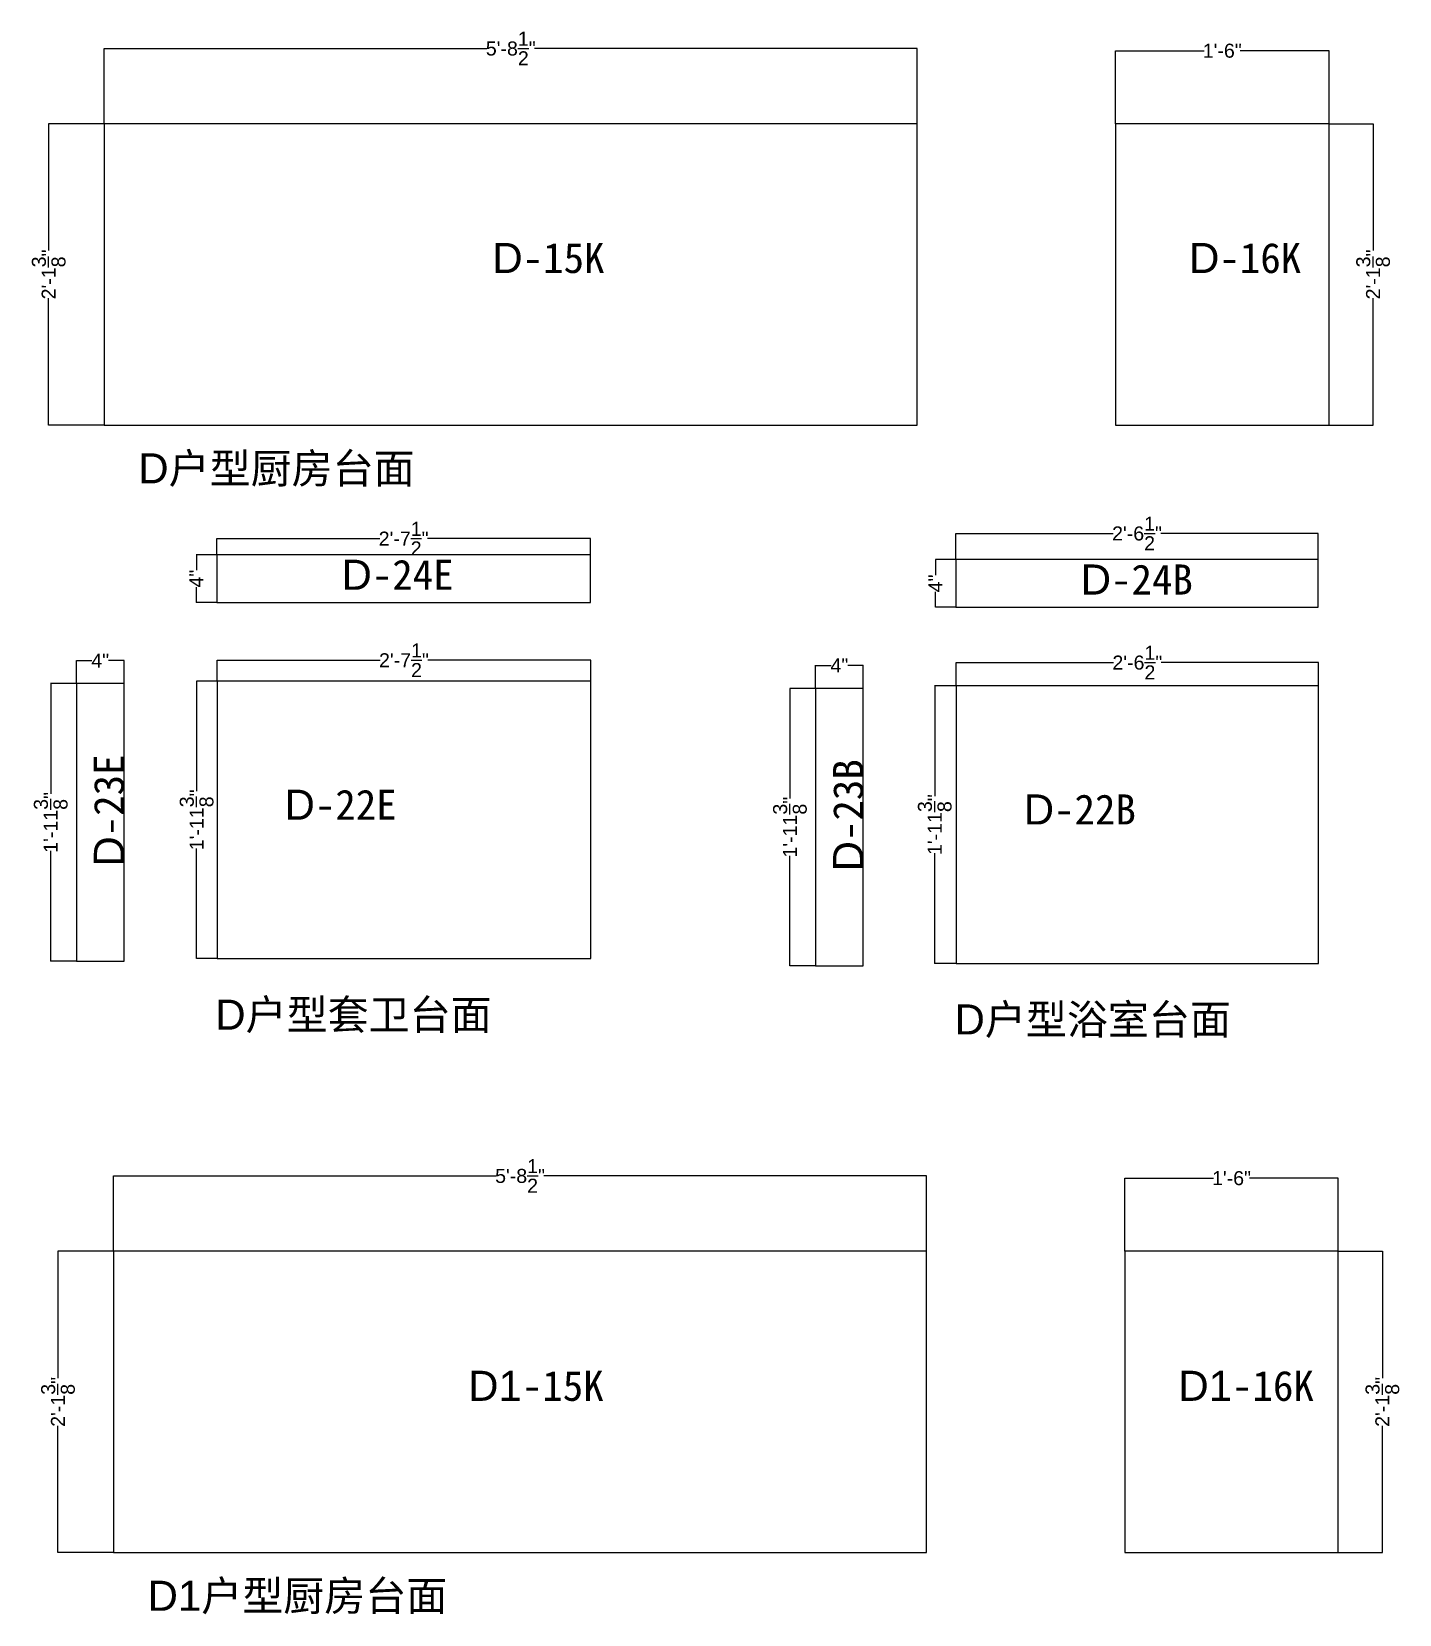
# Model space of a CAD drawing. Header units: inches. Extents: x -997106 to 39633, y -30199 to 1961.
# Drawn here: x 25590 to 28518, y -22115 to -18728 of the extents above; entities that cross this region are included whole.
import ezdxf

# ---------------------------------------------------------------- set-up
doc = ezdxf.new("R2010")
doc.units = ezdxf.units.IN
doc.header["$MEASUREMENT"] = 0
doc.layers.get('Defpoints').update_dxf_attribs({"color": 3})
doc.layers.add('编号', color=10, linetype='Continuous', plot=False)
doc.styles.get("Standard").update_dxf_attribs({"font": 'arial.ttf'})
doc.dimstyles.get("Standard").update_dxf_attribs({"dimtxt": 30, "dimasz": 1, "dimexe": 0.18, "dimexo": 0.0625, "dimgap": 0.09, "dimtad": 0, "dimtoh": 1, "dimdec": 4, "dimlfac": 0.03937, "dimzin": 0, "dimdsep": 46, "dimlunit": 4, "dimtxsty": 'Standard', "dimblk": 'ARCHTICK', "dimcen": 1, "dimadec": 0, "dimazin": 0, "dimtfac": 1, "dimtdec": 4, "dimtix": 1, "dimtofl": 0, "dimtmove": 2, "dimatfit": 3, "dimldrblk": 'ARCHTICK', "dimfxl": 1, "dimtolj": 1, "dimtzin": 0, "dimarcsym": 0})

# ---------------------------------------------------------------- blocks, each defined once
blk = doc.blocks.new('_ArchTick')
at = {"color": 0, "linetype": 'ByBlock', "const_width": 0.15}
blk.add_lwpolyline([(-0.5, -0.5), (0.5, 0.5)], dxfattribs=at)
blk = doc.blocks.new('*D376')
at = {"color": 0, "lineweight": -2, "transparency": 16777216}
for p, q in [((25745.9, -18924.7), (25745.9, -18763.5)), ((25745.9, -18763.7), (26565, -18763.7)), ((27485.9, -18763.7), (26666.9, -18763.7)), ((27485.9, -18924.7), (27485.9, -18763.5))]:
    blk.add_line(p, q, dxfattribs=at)
at = {"layer": 'Defpoints', "color": 0, "transparency": 16777216}
for p in [(27485.9, -18763.7), (25745.9, -18924.7), (27485.9, -18924.7)]:
    blk.add_point(p, dxfattribs=at)
at = {"color": 0, "lineweight": -2, "transparency": 16777216, "rotation": 180}
blk.add_blockref('_ArchTick', (25745.9, -18763.7), dxfattribs=at)
at = {"color": 0, "lineweight": -2, "transparency": 16777216}
blk.add_blockref('_ArchTick', (27485.9, -18763.7), dxfattribs=at)
at = {"color": 0, "transparency": 16777216, "insert": (26615.9, -18763.7), "char_height": 30, "attachment_point": 5}
blk.add_mtext('\\A1;5\'-8{\\H1x;\\S1/2;}"', dxfattribs=at)
blk = doc.blocks.new('*D377')
at = {"color": 0, "lineweight": -2, "transparency": 16777216}
for p, q in [((25745.9, -18924.7), (25626.8, -18924.7)), ((25626.9, -18924.7), (25626.9, -19196.1)), ((25626.9, -19569.7), (25626.9, -19298.3)), ((25745.9, -19569.7), (25626.8, -19569.7))]:
    blk.add_line(p, q, dxfattribs=at)
at = {"layer": 'Defpoints', "color": 0, "transparency": 16777216}
for p in [(25745.9, -18924.7), (25626.9, -19569.7), (25745.9, -19569.7)]:
    blk.add_point(p, dxfattribs=at)
at = {"color": 0, "lineweight": -2, "transparency": 16777216}
for p, rotation in [((25626.9, -18924.7), 90), ((25626.9, -19569.7), 270)]:
    blk.add_blockref('_ArchTick', p, dxfattribs=dict(at, rotation=rotation))
at = {"color": 0, "transparency": 16777216, "insert": (25626.9, -19247.2), "char_height": 30, "attachment_point": 5, "rotation": 90}
blk.add_mtext('\\A1;2\'-1{\\H1x;\\S3/8;}"', dxfattribs=at)
blk = doc.blocks.new('*D378')
at = {"color": 0, "lineweight": -2, "transparency": 16777216}
for p, q in [((27910.1, -18924.7), (27910.1, -18768.4)), ((27910.1, -18768.6), (28100, -18768.6)), ((28367.1, -18768.6), (28177.1, -18768.6)), ((28367.1, -18924.7), (28367.1, -18768.4))]:
    blk.add_line(p, q, dxfattribs=at)
at = {"layer": 'Defpoints', "color": 0, "transparency": 16777216}
for p in [(28367.1, -18768.6), (27910.1, -18924.7), (28367.1, -18924.7)]:
    blk.add_point(p, dxfattribs=at)
at = {"color": 0, "lineweight": -2, "transparency": 16777216, "rotation": 180}
blk.add_blockref('_ArchTick', (27910.1, -18768.6), dxfattribs=at)
at = {"color": 0, "lineweight": -2, "transparency": 16777216}
blk.add_blockref('_ArchTick', (28367.1, -18768.6), dxfattribs=at)
at = {"color": 0, "transparency": 16777216, "insert": (28138.6, -18768.6), "char_height": 30, "attachment_point": 5}
blk.add_mtext('\\A1;1\'-6"', dxfattribs=at)
blk = doc.blocks.new('*D379')
at = {"color": 0, "lineweight": -2, "transparency": 16777216}
for p, q in [((28367.1, -18924.7), (28461.5, -18924.7)), ((28461.3, -18924.7), (28461.3, -19196.1)), ((28461.3, -19569.7), (28461.3, -19298.3)), ((28367.1, -19569.7), (28461.5, -19569.7))]:
    blk.add_line(p, q, dxfattribs=at)
at = {"layer": 'Defpoints', "color": 0, "transparency": 16777216}
for p in [(28367.1, -18924.7), (28367.1, -19569.7), (28461.3, -19569.7)]:
    blk.add_point(p, dxfattribs=at)
at = {"color": 0, "lineweight": -2, "transparency": 16777216}
for p, rotation in [((28461.3, -18924.7), 90), ((28461.3, -19569.7), 270)]:
    blk.add_blockref('_ArchTick', p, dxfattribs=dict(at, rotation=rotation))
at = {"color": 0, "transparency": 16777216, "insert": (28461.3, -19247.2), "char_height": 30, "attachment_point": 5, "rotation": 90}
blk.add_mtext('\\A1;2\'-1{\\H1x;\\S3/8;}"', dxfattribs=at)
blk = doc.blocks.new('*D416')
at = {"color": 0, "lineweight": -2, "transparency": 16777216}
for p, q in [((25765.8, -21337.3), (25765.8, -21176.1)), ((25765.8, -21176.3), (26584.9, -21176.3)), ((27505.8, -21176.3), (26686.7, -21176.3)), ((27505.8, -21337.3), (27505.8, -21176.1))]:
    blk.add_line(p, q, dxfattribs=at)
at = {"layer": 'Defpoints', "color": 0, "transparency": 16777216}
for p in [(27505.8, -21176.3), (25765.8, -21337.4), (27505.8, -21337.4)]:
    blk.add_point(p, dxfattribs=at)
at = {"color": 0, "lineweight": -2, "transparency": 16777216, "rotation": 180}
blk.add_blockref('_ArchTick', (25765.8, -21176.3), dxfattribs=at)
at = {"color": 0, "lineweight": -2, "transparency": 16777216}
blk.add_blockref('_ArchTick', (27505.8, -21176.3), dxfattribs=at)
at = {"color": 0, "transparency": 16777216, "insert": (26635.8, -21176.3), "char_height": 30, "attachment_point": 5}
blk.add_mtext('\\A1;5\'-8{\\H1x;\\S1/2;}"', dxfattribs=at)
blk = doc.blocks.new('*D417')
at = {"color": 0, "lineweight": -2, "transparency": 16777216}
for p, q in [((25765.8, -21337.4), (25646.6, -21337.4)), ((25646.8, -21337.4), (25646.8, -21608.8)), ((25646.8, -21982.4), (25646.8, -21711)), ((25765.8, -21982.4), (25646.6, -21982.4))]:
    blk.add_line(p, q, dxfattribs=at)
at = {"layer": 'Defpoints', "color": 0, "transparency": 16777216}
for p in [(25765.8, -21337.4), (25646.8, -21982.4), (25765.8, -21982.4)]:
    blk.add_point(p, dxfattribs=at)
at = {"color": 0, "lineweight": -2, "transparency": 16777216}
for p, rotation in [((25646.8, -21337.4), 90), ((25646.8, -21982.4), 270)]:
    blk.add_blockref('_ArchTick', p, dxfattribs=dict(at, rotation=rotation))
at = {"color": 0, "transparency": 16777216, "insert": (25646.8, -21659.9), "char_height": 30, "attachment_point": 5, "rotation": 90}
blk.add_mtext('\\A1;2\'-1{\\H1x;\\S3/8;}"', dxfattribs=at)
blk = doc.blocks.new('*D418')
at = {"color": 0, "lineweight": -2, "transparency": 16777216}
for p, q in [((27929.9, -21337.3), (27929.9, -21181.1)), ((27929.9, -21181.3), (28119.9, -21181.3)), ((28386.9, -21181.3), (28197, -21181.3)), ((28386.9, -21337.3), (28386.9, -21181.1))]:
    blk.add_line(p, q, dxfattribs=at)
at = {"layer": 'Defpoints', "color": 0, "transparency": 16777216}
for p in [(28386.9, -21181.3), (27929.9, -21337.4), (28386.9, -21337.4)]:
    blk.add_point(p, dxfattribs=at)
at = {"color": 0, "lineweight": -2, "transparency": 16777216, "rotation": 180}
blk.add_blockref('_ArchTick', (27929.9, -21181.3), dxfattribs=at)
at = {"color": 0, "lineweight": -2, "transparency": 16777216}
blk.add_blockref('_ArchTick', (28386.9, -21181.3), dxfattribs=at)
at = {"color": 0, "transparency": 16777216, "insert": (28158.4, -21181.3), "char_height": 30, "attachment_point": 5}
blk.add_mtext('\\A1;1\'-6"', dxfattribs=at)
blk = doc.blocks.new('*D419')
at = {"color": 0, "lineweight": -2, "transparency": 16777216}
for p, q in [((28387, -21337.4), (28481.4, -21337.4)), ((28481.2, -21337.4), (28481.2, -21608.8)), ((28481.2, -21982.4), (28481.2, -21711)), ((28387, -21982.4), (28481.4, -21982.4))]:
    blk.add_line(p, q, dxfattribs=at)
at = {"layer": 'Defpoints', "color": 0, "transparency": 16777216}
for p in [(28386.9, -21337.4), (28386.9, -21982.4), (28481.2, -21982.4)]:
    blk.add_point(p, dxfattribs=at)
at = {"color": 0, "lineweight": -2, "transparency": 16777216}
for p, rotation in [((28481.2, -21337.4), 90), ((28481.2, -21982.4), 270)]:
    blk.add_blockref('_ArchTick', p, dxfattribs=dict(at, rotation=rotation))
at = {"color": 0, "transparency": 16777216, "insert": (28481.2, -21659.9), "char_height": 30, "attachment_point": 5, "rotation": 90}
blk.add_mtext('\\A1;2\'-1{\\H1x;\\S3/8;}"', dxfattribs=at)
blk = doc.blocks.new('*D706')
at = {"color": 0, "lineweight": -2, "transparency": 16777216}
for p, q in [((25686.1, -20122.8), (25631, -20122.8)), ((25631.2, -20122.8), (25631.2, -20358.7)), ((25631.2, -20716.8), (25631.2, -20480.9)), ((25686.1, -20716.8), (25631, -20716.8))]:
    blk.add_line(p, q, dxfattribs=at)
at = {"layer": 'Defpoints', "color": 0, "transparency": 16777216}
for p in [(25686.2, -20122.8), (25631.2, -20716.8), (25686.2, -20716.8)]:
    blk.add_point(p, dxfattribs=at)
at = {"color": 0, "lineweight": -2, "transparency": 16777216}
for p, rotation in [((25631.2, -20122.8), 90), ((25631.2, -20716.8), 270)]:
    blk.add_blockref('_ArchTick', p, dxfattribs=dict(at, rotation=rotation))
at = {"color": 0, "transparency": 16777216, "insert": (25631.2, -20419.8), "char_height": 30, "attachment_point": 5, "rotation": 90}
blk.add_mtext('\\A1;1\'-11{\\H1x;\\S3/8;}"', dxfattribs=at)
blk = doc.blocks.new('*D707')
at = {"color": 0, "lineweight": -2, "transparency": 16777216}
for p, q in [((25686.2, -20122.7), (25686.2, -20073.5)), ((25686.2, -20073.7), (25719.2, -20073.7)), ((25788.2, -20073.7), (25755.1, -20073.7)), ((25788.2, -20122.7), (25788.2, -20073.5))]:
    blk.add_line(p, q, dxfattribs=at)
at = {"layer": 'Defpoints', "color": 0, "transparency": 16777216}
for p in [(25788.2, -20073.7), (25686.2, -20122.8), (25788.2, -20122.8)]:
    blk.add_point(p, dxfattribs=at)
at = {"color": 0, "lineweight": -2, "transparency": 16777216, "rotation": 180}
blk.add_blockref('_ArchTick', (25686.2, -20073.7), dxfattribs=at)
at = {"color": 0, "lineweight": -2, "transparency": 16777216}
blk.add_blockref('_ArchTick', (25788.2, -20073.7), dxfattribs=at)
at = {"color": 0, "transparency": 16777216, "insert": (25737.2, -20073.7), "char_height": 30, "attachment_point": 5}
blk.add_mtext('\\A1;4"', dxfattribs=at)
blk = doc.blocks.new('*D708')
at = {"color": 0, "lineweight": -2, "transparency": 16777216}
for p, q in [((25987.3, -20117.3), (25987.3, -20072.6)), ((25987.3, -20072.8), (26336.2, -20072.8)), ((26787.3, -20072.8), (26438.5, -20072.8)), ((26787.3, -20117.3), (26787.3, -20072.6))]:
    blk.add_line(p, q, dxfattribs=at)
at = {"layer": 'Defpoints', "color": 0, "transparency": 16777216}
for p in [(26787.3, -20072.8), (25987.3, -20117.3), (26787.3, -20117.3)]:
    blk.add_point(p, dxfattribs=at)
at = {"color": 0, "lineweight": -2, "transparency": 16777216, "rotation": 180}
blk.add_blockref('_ArchTick', (25987.3, -20072.8), dxfattribs=at)
at = {"color": 0, "lineweight": -2, "transparency": 16777216}
blk.add_blockref('_ArchTick', (26787.3, -20072.8), dxfattribs=at)
at = {"color": 0, "transparency": 16777216, "insert": (26387.3, -20072.8), "char_height": 30, "attachment_point": 5}
blk.add_mtext('\\A1;2\'-7{\\H1x;\\S1/2;}"', dxfattribs=at)
blk = doc.blocks.new('*D709')
at = {"color": 0, "lineweight": -2, "transparency": 16777216}
for p, q in [((25987.3, -20117.3), (25943.3, -20117.3)), ((25943.5, -20117.3), (25943.5, -20353.3)), ((25943.5, -20711.3), (25943.5, -20475.4)), ((25987.3, -20711.3), (25943.3, -20711.3))]:
    blk.add_line(p, q, dxfattribs=at)
at = {"layer": 'Defpoints', "color": 0, "transparency": 16777216}
for p in [(25987.3, -20117.3), (25943.5, -20711.3), (25987.3, -20711.3)]:
    blk.add_point(p, dxfattribs=at)
at = {"color": 0, "lineweight": -2, "transparency": 16777216}
for p, rotation in [((25943.5, -20117.3), 90), ((25943.5, -20711.3), 270)]:
    blk.add_blockref('_ArchTick', p, dxfattribs=dict(at, rotation=rotation))
at = {"color": 0, "transparency": 16777216, "insert": (25943.5, -20414.3), "char_height": 30, "attachment_point": 5, "rotation": 90}
blk.add_mtext('\\A1;1\'-11{\\H1x;\\S3/8;}"', dxfattribs=at)
blk = doc.blocks.new('*D710')
at = {"color": 0, "lineweight": -2, "transparency": 16777216}
for p, q in [((25986.5, -19847.2), (25942.9, -19847.2)), ((25943, -19847.2), (25943, -19880.3)), ((25943, -19949.2), (25943, -19916.2)), ((25986.5, -19949.2), (25942.9, -19949.2))]:
    blk.add_line(p, q, dxfattribs=at)
at = {"layer": 'Defpoints', "color": 0, "transparency": 16777216}
for p in [(25986.6, -19847.2), (25943, -19949.2), (25986.6, -19949.2)]:
    blk.add_point(p, dxfattribs=at)
at = {"color": 0, "lineweight": -2, "transparency": 16777216}
for p, rotation in [((25943, -19847.2), 90), ((25943, -19949.2), 270)]:
    blk.add_blockref('_ArchTick', p, dxfattribs=dict(at, rotation=rotation))
at = {"color": 0, "transparency": 16777216, "insert": (25943, -19898.2), "char_height": 30, "attachment_point": 5, "rotation": 90}
blk.add_mtext('\\A1;4"', dxfattribs=at)
blk = doc.blocks.new('*D711')
at = {"color": 0, "lineweight": -2, "transparency": 16777216}
for p, q in [((25986.6, -19847.2), (25986.6, -19812.4)), ((25986.6, -19812.6), (26335.4, -19812.6)), ((26786.6, -19812.6), (26437.7, -19812.6)), ((26786.6, -19847.2), (26786.6, -19812.4))]:
    blk.add_line(p, q, dxfattribs=at)
at = {"layer": 'Defpoints', "color": 0, "transparency": 16777216}
for p in [(26786.6, -19812.6), (25986.6, -19847.2), (26786.6, -19847.2)]:
    blk.add_point(p, dxfattribs=at)
at = {"color": 0, "lineweight": -2, "transparency": 16777216, "rotation": 180}
blk.add_blockref('_ArchTick', (25986.6, -19812.6), dxfattribs=at)
at = {"color": 0, "lineweight": -2, "transparency": 16777216}
blk.add_blockref('_ArchTick', (26786.6, -19812.6), dxfattribs=at)
at = {"color": 0, "transparency": 16777216, "insert": (26386.6, -19812.6), "char_height": 30, "attachment_point": 5}
blk.add_mtext('\\A1;2\'-7{\\H1x;\\S1/2;}"', dxfattribs=at)
blk = doc.blocks.new('*D1089')
at = {"color": 0, "lineweight": -2, "transparency": 16777216}
for p, q in [((27268.2, -20133), (27213.1, -20133)), ((27213.3, -20133), (27213.3, -20368.9)), ((27213.3, -20727), (27213.3, -20491.1)), ((27268.2, -20727), (27213.1, -20727))]:
    blk.add_line(p, q, dxfattribs=at)
at = {"layer": 'Defpoints', "color": 0, "transparency": 16777216}
for p in [(27268.2, -20133), (27213.3, -20727), (27268.2, -20727)]:
    blk.add_point(p, dxfattribs=at)
at = {"color": 0, "lineweight": -2, "transparency": 16777216}
for p, rotation in [((27213.3, -20133), 90), ((27213.3, -20727), 270)]:
    blk.add_blockref('_ArchTick', p, dxfattribs=dict(at, rotation=rotation))
at = {"color": 0, "transparency": 16777216, "insert": (27213.3, -20430), "char_height": 30, "attachment_point": 5, "rotation": 90}
blk.add_mtext('\\A1;1\'-11{\\H1x;\\S3/8;}"', dxfattribs=at)
blk = doc.blocks.new('*D1090')
at = {"color": 0, "lineweight": -2, "transparency": 16777216}
for p, q in [((27268.2, -20132.9), (27268.2, -20083.7)), ((27268.2, -20083.9), (27301.3, -20083.9)), ((27370.2, -20083.9), (27337.2, -20083.9)), ((27370.2, -20132.9), (27370.2, -20083.7))]:
    blk.add_line(p, q, dxfattribs=at)
at = {"layer": 'Defpoints', "color": 0, "transparency": 16777216}
for p in [(27370.2, -20083.9), (27268.2, -20133), (27370.2, -20133)]:
    blk.add_point(p, dxfattribs=at)
at = {"color": 0, "lineweight": -2, "transparency": 16777216, "rotation": 180}
blk.add_blockref('_ArchTick', (27268.2, -20083.9), dxfattribs=at)
at = {"color": 0, "lineweight": -2, "transparency": 16777216}
blk.add_blockref('_ArchTick', (27370.2, -20083.9), dxfattribs=at)
at = {"color": 0, "transparency": 16777216, "insert": (27319.2, -20083.9), "char_height": 30, "attachment_point": 5}
blk.add_mtext('\\A1;4"', dxfattribs=at)
blk = doc.blocks.new('*D1088')
at = {"color": 0, "lineweight": -2, "transparency": 16777216}
for p, q in [((27568.6, -19857.4), (27524.6, -19857.4)), ((27524.8, -19857.4), (27524.8, -19890.5)), ((27524.8, -19959.4), (27524.8, -19926.4)), ((27568.6, -19959.4), (27524.6, -19959.4))]:
    blk.add_line(p, q, dxfattribs=at)
at = {"layer": 'Defpoints', "color": 0, "transparency": 16777216}
for p in [(27568.7, -19857.4), (27524.8, -19959.4), (27568.7, -19959.4)]:
    blk.add_point(p, dxfattribs=at)
at = {"color": 0, "lineweight": -2, "transparency": 16777216}
for p, rotation in [((27524.8, -19857.4), 90), ((27524.8, -19959.4), 270)]:
    blk.add_blockref('_ArchTick', p, dxfattribs=dict(at, rotation=rotation))
at = {"color": 0, "transparency": 16777216, "insert": (27524.8, -19908.4), "char_height": 30, "attachment_point": 5, "rotation": 90}
blk.add_mtext('\\A1;4"', dxfattribs=at)
blk = doc.blocks.new('*D1091')
at = {"color": 0, "lineweight": -2, "transparency": 16777216}
for p, q in [((27568.7, -19855.7), (27568.7, -19801.3)), ((27568.7, -19801.5), (27905, -19801.5)), ((28343.7, -19801.5), (28007.3, -19801.5)), ((28343.7, -19857.4), (28343.7, -19801.3))]:
    blk.add_line(p, q, dxfattribs=at)
at = {"layer": 'Defpoints', "color": 0, "transparency": 16777216}
for p in [(28343.7, -19801.5), (27568.7, -19855.8), (28343.7, -19857.4)]:
    blk.add_point(p, dxfattribs=at)
at = {"color": 0, "lineweight": -2, "transparency": 16777216, "rotation": 180}
blk.add_blockref('_ArchTick', (27568.7, -19801.5), dxfattribs=at)
at = {"color": 0, "lineweight": -2, "transparency": 16777216}
blk.add_blockref('_ArchTick', (28343.7, -19801.5), dxfattribs=at)
at = {"color": 0, "transparency": 16777216, "insert": (27956.2, -19801.5), "char_height": 30, "attachment_point": 5}
blk.add_mtext('\\A1;2\'-6{\\H1x;\\S1/2;}"', dxfattribs=at)
blk = doc.blocks.new('*D1092')
at = {"color": 0, "lineweight": -2, "transparency": 16777216}
for p, q in [((27569.4, -20127.5), (27569.4, -20077.6)), ((27569.4, -20077.8), (27905.7, -20077.8)), ((28344.4, -20077.8), (28008, -20077.8)), ((28344.4, -20127.5), (28344.4, -20077.6))]:
    blk.add_line(p, q, dxfattribs=at)
at = {"layer": 'Defpoints', "color": 0, "transparency": 16777216}
for p in [(28344.4, -20077.8), (27569.4, -20127.6), (28344.4, -20127.6)]:
    blk.add_point(p, dxfattribs=at)
at = {"color": 0, "lineweight": -2, "transparency": 16777216, "rotation": 180}
blk.add_blockref('_ArchTick', (27569.4, -20077.8), dxfattribs=at)
at = {"color": 0, "lineweight": -2, "transparency": 16777216}
blk.add_blockref('_ArchTick', (28344.4, -20077.8), dxfattribs=at)
at = {"color": 0, "transparency": 16777216, "insert": (27956.9, -20077.8), "char_height": 30, "attachment_point": 5}
blk.add_mtext('\\A1;2\'-6{\\H1x;\\S1/2;}"', dxfattribs=at)
blk = doc.blocks.new('*D1093')
at = {"color": 0, "lineweight": -2, "transparency": 16777216}
for p, q in [((27569.3, -20127.6), (27523, -20127.6)), ((27523.2, -20127.6), (27523.2, -20363.5)), ((27523.2, -20721.6), (27523.2, -20485.7)), ((27569.3, -20721.6), (27523, -20721.6))]:
    blk.add_line(p, q, dxfattribs=at)
at = {"layer": 'Defpoints', "color": 0, "transparency": 16777216}
for p in [(27569.4, -20127.6), (27523.2, -20721.6), (27569.4, -20721.6)]:
    blk.add_point(p, dxfattribs=at)
at = {"color": 0, "lineweight": -2, "transparency": 16777216}
for p, rotation in [((27523.2, -20127.6), 90), ((27523.2, -20721.6), 270)]:
    blk.add_blockref('_ArchTick', p, dxfattribs=dict(at, rotation=rotation))
at = {"color": 0, "transparency": 16777216, "insert": (27523.2, -20424.6), "char_height": 30, "attachment_point": 5, "rotation": 90}
blk.add_mtext('\\A1;1\'-11{\\H1x;\\S3/8;}"', dxfattribs=at)

msp = doc.modelspace()

# ---------------------------------------------------------------- linework, layer by layer
for points in [[(25745.94952, -19569.72719), (27485.94952, -19569.72719), (27485.94952, -18924.72719), (25745.94952, -18924.72719)], [(27910.06367, -19569.72719), (28367.06367, -19569.72719), (28367.06367, -18924.72719), (27910.06367, -18924.72719)], [(25986.58097, -19949.2159), (26786.58097, -19949.2159), (26786.58097, -19847.2159), (25986.58097, -19847.2159)], [(27568.65693, -19959.43803), (28343.65693, -19959.43803), (28343.65693, -19857.43803), (27568.65693, -19857.43803)], [(25987.31426, -20711.34827), (26787.31426, -20711.34827), (26787.31426, -20117.34827), (25987.31426, -20117.34827)], [(25686.1566, -20716.75975), (25788.1566, -20716.75975), (25788.1566, -20122.75975), (25686.1566, -20122.75975)], [(27268.23256, -20726.98189), (27370.23256, -20726.98189), (27370.23256, -20132.98189), (27268.23256, -20132.98189)], [(27569.39022, -20721.5704), (28344.39022, -20721.5704), (28344.39022, -20127.5704), (27569.39022, -20127.5704)], [(25765.81693, -21982.37357), (27505.81693, -21982.37357), (27505.81693, -21337.37357), (25765.81693, -21337.37357)], [(27929.93108, -21982.37357), (28386.93108, -21982.37357), (28386.93108, -21337.37357), (27929.93108, -21337.37357)]]:
    msp.add_lwpolyline(points, close=True)

# ---------------------------------------------------------------- texts
at = {"char_height": 64.3508622, "attachment_point": 1}
for s, insert in [('D{\\fSimSun|b0|i0|c134|p2;户型厨房台面}', (25818.71693, -19629.99592)), ('D{\\fSimSun|b0|i0|c134|p2;户型套卫台面}', (25983.50902, -20799.06513)), ('D{\\fSimSun|b0|i0|c134|p2;户型浴室台面}', (27565.58499, -20809.28726)), ('D1{\\fSimSun|b0|i0|c134|p2;户型厨房台面}', (25838.58433, -22042.64231))]:
    msp.add_mtext(s, dxfattribs=dict(at, insert=insert))
at = {"layer": '编号', "char_height": 64.3508622, "attachment_point": 1}
for s, insert in [('D{\\fSimSun|b0|i0|c134|p2;-15K}', (26576.49615, -19179.81776)), ('D{\\fSimSun|b0|i0|c134|p2;-16K}', (28067.52574, -19179.81776)), ('D{\\fSimSun|b0|i0|c134|p2;-24E}', (26253.59052, -19857.66278)), ('D{\\fSimSun|b0|i0|c134|p2;-24B}', (27835.66648, -19867.88491)), ('D{\\fSimSun|b0|i0|c134|p2;-22E}', (26131.65847, -20349.73404)), ('D{\\fSimSun|b0|i0|c134|p2;-22B}', (27713.73443, -20359.95617)), ('D1{\\fSimSun|b0|i0|c134|p2;-15K}', (26524.69884, -21593.32208)), ('D1{\\fSimSun|b0|i0|c134|p2;-16K}', (28044.65006, -21593.32208))]:
    msp.add_mtext(s, dxfattribs=dict(at, insert=insert))
at = {"layer": '编号', "char_height": 64.3508622, "attachment_point": 1, "rotation": 90}
for s, insert in [('D{\\fSimSun|b0|i0|c134|p2;-23E}', (25723.54237, -20514.42908)), ('D{\\fSimSun|b0|i0|c134|p2;-23B}', (27305.61833, -20524.65122))]:
    msp.add_mtext(s, dxfattribs=dict(at, insert=insert))

# ---------------------------------------------------------------- dimensions: what is measured, and where the dimension line sits
for base, p1, p2, picture, middle in [((27485.94952, -18763.66443), (25745.94952, -18924.72719), (27485.94952, -18924.72719), '*D376', (26615.94952, -18763.66443)), ((28367.06367, -18768.62777), (27910.06367, -18924.72719), (28367.06367, -18924.72719), '*D378', (28138.56367, -18768.62777)), ((26786.58097, -19812.58746), (25986.58097, -19847.2159), (26786.58097, -19847.2159), '*D711', (26386.58097, -19812.58746)), ((28343.656934203, -19801.5214261495), (27568.656934203, -19855.7808327984), (28343.656934203, -19857.4380325325), '*D1091', (27956.156934203, -19801.5214261495)), ((26787.31426, -20072.78144), (25987.31426, -20117.34827), (26787.31426, -20117.34827), '*D708', (26387.31426, -20072.78144)), ((28344.3902205182, -20077.7512429779), (27569.3902205182, -20127.570404679), (28344.3902205182, -20127.570404679), '*D1092', (27956.8902205182, -20077.7512429779)), ((25788.1566, -20073.65889), (25686.1566, -20122.75975), (25788.1566, -20122.75975), '*D707', (25737.1566, -20073.65889)), ((27370.23256, -20083.88103), (27268.23256, -20132.98189), (27370.23256, -20132.98189), '*D1090', (27319.23256, -20083.88103)), ((27505.81693, -21176.31081), (25765.81693, -21337.37357), (27505.81693, -21337.37357), '*D416', (26635.81693, -21176.31081)), ((28386.93108, -21181.27415), (27929.93108, -21337.37357), (28386.93108, -21337.37357), '*D418', (28158.43108, -21181.27415))]:
    dim = msp.add_linear_dim(base=base, p1=p1, p2=p2, dimstyle='Standard')
    dim.commit()
    dim.dimension.update_dxf_attribs({"geometry": picture, "text_midpoint": middle})
for base, p1, p2, picture, middle in [((25626.9409286138, -19569.7271873849), (25745.9495230025, -18924.7271873849), (25745.9495230025, -19569.7271873849), '*D377', (25626.9409286138, -19247.2271873849)), ((28461.3136531145, -19569.7271873849), (28367.0636734897, -18924.7271873849), (28367.0636734897, -19569.7271873849), '*D379', (28461.3136531145, -19247.2271873849)), ((25943.04522, -19949.2159), (25986.58097, -19847.2159), (25986.58097, -19949.2159), '*D710', (25943.04522, -19898.2159)), ((27524.76894, -19959.43803), (27568.65693, -19857.43803), (27568.65693, -19959.43803), '*D1088', (27524.76894, -19908.43803)), ((25943.49465, -20711.34827), (25987.31426, -20117.34827), (25987.31426, -20711.34827), '*D709', (25943.49465, -20414.34827)), ((25631.21091, -20716.75975), (25686.1566, -20122.75975), (25686.1566, -20716.75975), '*D706', (25631.21091, -20419.75975)), ((27213.28687, -20726.98189), (27268.23256, -20132.98189), (27268.23256, -20726.98189), '*D1089', (27213.28687, -20429.98189)), ((27523.1946, -20721.5704), (27569.39022, -20127.5704), (27569.39022, -20721.5704), '*D1093', (27523.1946, -20424.5704)), ((25646.808334536, -21982.3735716877), (25765.8169289247, -21337.3735716876), (25765.8169289247, -21982.3735716876), '*D417', (25646.808334536, -21659.8735716877)), ((28481.1810590367, -21982.3735716877), (28386.9310794119, -21337.3735716876), (28386.9310794119, -21982.3735716876), '*D419', (28481.1810590367, -21659.8735716877))]:
    dim = msp.add_linear_dim(base=base, p1=p1, p2=p2, angle=90, dimstyle='Standard')
    dim.commit()
    dim.dimension.update_dxf_attribs({"geometry": picture, "text_midpoint": middle})

doc.saveas('drawing.dxf')
